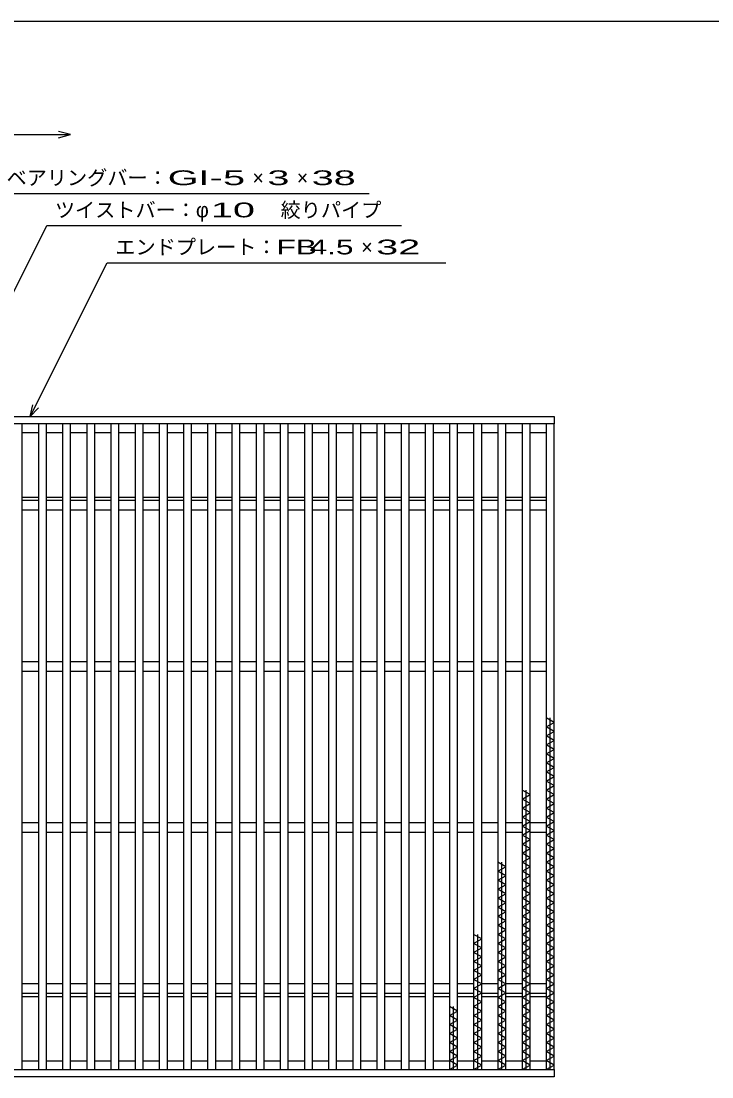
# Model space of a CAD drawing. Units: millimetres, scale not verified. Extents: x -910 to 866, y -641 to 527.
# Drawn here: x -542 to -113, y -129 to 527 of the extents above; entities that cross this region are included whole.
import ezdxf
from ezdxf.enums import TextEntityAlignment as Align

# ---------------------------------------------------------------- set-up
doc = ezdxf.new("R2010")
doc.units = ezdxf.units.MM
doc.header["$LTSCALE"] = 5
for name, color, linetype, lineweight in [('0_2', 150, 'Continuous', 25), ('16', 3, 'Continuous', 25), ('22', 4, 'Continuous', 25)]:
    doc.layers.add(name, color=color, linetype=linetype, lineweight=lineweight)
doc.styles.add('ベクトル', font='')
doc.styles.get('ベクトル').set_extended_font_data('ベクトル')

msp = doc.modelspace()

# ---------------------------------------------------------------- linework, layer by layer
at = {"layer": '0_2'}
msp.add_line((-864.5, 526.75), (865.5, 526.75), dxfattribs=at)
at = {"layer": '16'}
for p, q in [((-711, 281.25), (-211, 281.25)), ((-211, 276.75), (-711, 276.75)), ((-541, 276.75), (-546, 276.75)), ((-541, -124.25), (-541, 276.75)), ((-531, 276.75), (-531, -124.25)), ((-526, 276.75), (-531, 276.75)), ((-526, -124.25), (-526, 276.75)), ((-516, 276.75), (-516, -124.25)), ((-511, 276.75), (-516, 276.75)), ((-511, -124.25), (-511, 276.75)), ((-501, 276.75), (-501, -124.25)), ((-496, 276.75), (-501, 276.75)), ((-496, -124.25), (-496, 276.75)), ((-486, 276.75), (-486, -124.25)), ((-481, 276.75), (-486, 276.75)), ((-481, -124.25), (-481, 276.75)), ((-471, 276.75), (-471, -124.25)), ((-466, 276.75), (-471, 276.75)), ((-466, -124.25), (-466, 276.75)), ((-456, 276.75), (-456, -124.25)), ((-451, 276.75), (-456, 276.75)), ((-451, -124.25), (-451, 276.75)), ((-441, 276.75), (-441, -124.25)), ((-436, 276.75), (-441, 276.75)), ((-436, -124.25), (-436, 276.75)), ((-426, 276.75), (-426, -124.25)), ((-421, 276.75), (-426, 276.75)), ((-421, -124.25), (-421, 276.75)), ((-411, 276.75), (-411, -124.25)), ((-406, 276.75), (-411, 276.75)), ((-406, -124.25), (-406, 276.75)), ((-396, 276.75), (-396, -124.25)), ((-391, 276.75), (-396, 276.75)), ((-391, -124.25), (-391, 276.75)), ((-381, 276.75), (-381, -124.25)), ((-376, 276.75), (-381, 276.75)), ((-376, -124.25), (-376, 276.75)), ((-366, 276.75), (-366, -124.25)), ((-361, 276.75), (-366, 276.75)), ((-361, -124.25), (-361, 276.75)), ((-351, 276.75), (-351, -124.25)), ((-346, 276.75), (-351, 276.75)), ((-346, -124.25), (-346, 276.75)), ((-336, 276.75), (-336, -124.25)), ((-331, 276.75), (-336, 276.75)), ((-331, -124.25), (-331, 276.75)), ((-321, 276.75), (-321, -124.25)), ((-316, 276.75), (-321, 276.75)), ((-316, -124.25), (-316, 276.75)), ((-306, 276.75), (-306, -124.25)), ((-301, 276.75), (-306, 276.75)), ((-301, -124.25), (-301, 276.75)), ((-291, 276.75), (-291, -124.25)), ((-286, 276.75), (-291, 276.75)), ((-286, -124.25), (-286, 276.75)), ((-276, 276.75), (-276, -124.25)), ((-271, 276.75), (-276, 276.75)), ((-271, -124.25), (-271, 276.75)), ((-261, 276.75), (-261, -124.25)), ((-256, 276.75), (-261, 276.75)), ((-256, -124.25), (-256, 276.75)), ((-246, 276.75), (-246, -124.25)), ((-241, 276.75), (-246, 276.75)), ((-241, -124.25), (-241, 276.75)), ((-231, 276.75), (-231, -124.25)), ((-226, 276.75), (-231, 276.75)), ((-226, -124.25), (-226, 276.75)), ((-216, 276.75), (-216, -124.25)), ((-211, 276.75), (-216, 276.75)), ((-211, 281.25), (-211, 276.75)), ((-211, -124.25), (-211, 276.75)), ((-541, 271.25), (-531, 271.25)), ((-526, 271.25), (-516, 271.25)), ((-511, 271.25), (-501, 271.25)), ((-496, 271.25), (-486, 271.25)), ((-481, 271.25), (-471, 271.25)), ((-466, 271.25), (-456, 271.25)), ((-451, 271.25), (-441, 271.25)), ((-436, 271.25), (-426, 271.25)), ((-421, 271.25), (-411, 271.25)), ((-406, 271.25), (-396, 271.25)), ((-391, 271.25), (-381, 271.25)), ((-376, 271.25), (-366, 271.25)), ((-361, 271.25), (-351, 271.25)), ((-346, 271.25), (-336, 271.25)), ((-331, 271.25), (-321, 271.25)), ((-316, 271.25), (-306, 271.25)), ((-301, 271.25), (-291, 271.25)), ((-286, 271.25), (-276, 271.25)), ((-271, 271.25), (-261, 271.25)), ((-256, 271.25), (-246, 271.25)), ((-241, 271.25), (-231, 271.25)), ((-226, 271.25), (-216, 271.25)), ((-541, 231.25), (-531, 231.25)), ((-526, 231.25), (-516, 231.25)), ((-511, 231.25), (-501, 231.25)), ((-496, 231.25), (-486, 231.25)), ((-481, 231.25), (-471, 231.25)), ((-466, 231.25), (-456, 231.25)), ((-451, 231.25), (-441, 231.25)), ((-436, 231.25), (-426, 231.25)), ((-421, 231.25), (-411, 231.25)), ((-406, 231.25), (-396, 231.25)), ((-391, 231.25), (-381, 231.25)), ((-376, 231.25), (-366, 231.25)), ((-361, 231.25), (-351, 231.25)), ((-346, 231.25), (-336, 231.25)), ((-331, 231.25), (-321, 231.25)), ((-316, 231.25), (-306, 231.25)), ((-301, 231.25), (-291, 231.25)), ((-286, 231.25), (-276, 231.25)), ((-271, 231.25), (-261, 231.25)), ((-256, 231.25), (-246, 231.25)), ((-241, 231.25), (-231, 231.25)), ((-226, 231.25), (-216, 231.25)), ((-541, 229.25), (-531, 229.25)), ((-541, 223.25), (-531, 223.25)), ((-526, 229.25), (-516, 229.25)), ((-526, 223.25), (-516, 223.25)), ((-511, 229.25), (-501, 229.25)), ((-511, 223.25), (-501, 223.25)), ((-496, 229.25), (-486, 229.25)), ((-496, 223.25), (-486, 223.25)), ((-481, 229.25), (-471, 229.25)), ((-481, 223.25), (-471, 223.25)), ((-466, 229.25), (-456, 229.25)), ((-466, 223.25), (-456, 223.25)), ((-451, 229.25), (-441, 229.25)), ((-451, 223.25), (-441, 223.25)), ((-436, 229.25), (-426, 229.25)), ((-436, 223.25), (-426, 223.25)), ((-421, 229.25), (-411, 229.25)), ((-421, 223.25), (-411, 223.25)), ((-406, 229.25), (-396, 229.25)), ((-406, 223.25), (-396, 223.25)), ((-391, 229.25), (-381, 229.25)), ((-391, 223.25), (-381, 223.25)), ((-376, 229.25), (-366, 229.25)), ((-376, 223.25), (-366, 223.25)), ((-361, 229.25), (-351, 229.25)), ((-361, 223.25), (-351, 223.25)), ((-346, 229.25), (-336, 229.25)), ((-346, 223.25), (-336, 223.25)), ((-331, 229.25), (-321, 229.25)), ((-331, 223.25), (-321, 223.25)), ((-316, 229.25), (-306, 229.25)), ((-316, 223.25), (-306, 223.25)), ((-301, 229.25), (-291, 229.25)), ((-301, 223.25), (-291, 223.25)), ((-286, 229.25), (-276, 229.25)), ((-286, 223.25), (-276, 223.25)), ((-271, 229.25), (-261, 229.25)), ((-271, 223.25), (-261, 223.25)), ((-256, 229.25), (-246, 229.25)), ((-256, 223.25), (-246, 223.25)), ((-241, 229.25), (-231, 229.25)), ((-241, 223.25), (-231, 223.25)), ((-226, 229.25), (-216, 229.25)), ((-226, 223.25), (-216, 223.25)), ((-541, 129.25), (-531, 129.25)), ((-526, 129.25), (-516, 129.25)), ((-511, 129.25), (-501, 129.25)), ((-496, 129.25), (-486, 129.25)), ((-481, 129.25), (-471, 129.25)), ((-466, 129.25), (-456, 129.25)), ((-451, 129.25), (-441, 129.25)), ((-436, 129.25), (-426, 129.25)), ((-421, 129.25), (-411, 129.25)), ((-406, 129.25), (-396, 129.25)), ((-391, 129.25), (-381, 129.25)), ((-376, 129.25), (-366, 129.25)), ((-361, 129.25), (-351, 129.25)), ((-346, 129.25), (-336, 129.25)), ((-331, 129.25), (-321, 129.25)), ((-316, 129.25), (-306, 129.25)), ((-301, 129.25), (-291, 129.25)), ((-286, 129.25), (-276, 129.25)), ((-271, 129.25), (-261, 129.25)), ((-256, 129.25), (-246, 129.25)), ((-241, 129.25), (-231, 129.25)), ((-226, 129.25), (-216, 129.25)), ((-541, 123.25), (-531, 123.25)), ((-526, 123.25), (-516, 123.25)), ((-511, 123.25), (-501, 123.25)), ((-496, 123.25), (-486, 123.25)), ((-481, 123.25), (-471, 123.25)), ((-466, 123.25), (-456, 123.25)), ((-451, 123.25), (-441, 123.25)), ((-436, 123.25), (-426, 123.25)), ((-421, 123.25), (-411, 123.25)), ((-406, 123.25), (-396, 123.25)), ((-391, 123.25), (-381, 123.25)), ((-376, 123.25), (-366, 123.25)), ((-361, 123.25), (-351, 123.25)), ((-346, 123.25), (-336, 123.25)), ((-331, 123.25), (-321, 123.25)), ((-316, 123.25), (-306, 123.25)), ((-301, 123.25), (-291, 123.25)), ((-286, 123.25), (-276, 123.25)), ((-271, 123.25), (-261, 123.25)), ((-256, 123.25), (-246, 123.25)), ((-241, 123.25), (-231, 123.25)), ((-226, 123.25), (-216, 123.25)), ((-211, 91.35), (-216, 94.15)), ((-213.5, -124.25), (-213.5, 94.15)), ((-216, 88.55), (-211, 91.35)), ((-211, 85.75), (-216, 88.55)), ((-216, 82.95), (-211, 85.75)), ((-211, 80.15), (-216, 82.95)), ((-216, 77.35), (-211, 80.15)), ((-211, 74.55), (-216, 77.35)), ((-216, 71.75), (-211, 74.55)), ((-211, 68.95), (-216, 71.75)), ((-216, 66.15), (-211, 68.95)), ((-211, 63.35), (-216, 66.15)), ((-216, 60.55), (-211, 63.35)), ((-211, 57.75), (-216, 60.55)), ((-216, 54.95), (-211, 57.75)), ((-211, 52.15), (-216, 54.95)), ((-226, 46.55), (-231, 49.35)), ((-231, 43.75), (-226, 46.55)), ((-228.5, -124.25), (-228.5, 49.35)), ((-216, 49.35), (-211, 52.15)), ((-211, 46.55), (-216, 49.35)), ((-216, 43.75), (-211, 46.55)), ((-226, 40.95), (-231, 43.75)), ((-231, 38.15), (-226, 40.95)), ((-211, 40.95), (-216, 43.75)), ((-216, 38.15), (-211, 40.95)), ((-226, 35.35), (-231, 38.15)), ((-231, 32.55), (-226, 35.35)), ((-211, 35.35), (-216, 38.15)), ((-216, 32.55), (-211, 35.35)), ((-541, 29.25), (-531, 29.25)), ((-526, 29.25), (-516, 29.25)), ((-511, 29.25), (-501, 29.25)), ((-496, 29.25), (-486, 29.25)), ((-481, 29.25), (-471, 29.25)), ((-466, 29.25), (-456, 29.25)), ((-451, 29.25), (-441, 29.25)), ((-436, 29.25), (-426, 29.25)), ((-421, 29.25), (-411, 29.25)), ((-406, 29.25), (-396, 29.25)), ((-391, 29.25), (-381, 29.25)), ((-376, 29.25), (-366, 29.25)), ((-361, 29.25), (-351, 29.25)), ((-346, 29.25), (-336, 29.25)), ((-331, 29.25), (-321, 29.25)), ((-316, 29.25), (-306, 29.25)), ((-301, 29.25), (-291, 29.25)), ((-286, 29.25), (-276, 29.25)), ((-271, 29.25), (-261, 29.25)), ((-256, 29.25), (-246, 29.25)), ((-241, 29.25), (-231, 29.25)), ((-226, 29.75), (-231, 32.55)), ((-231, 26.95), (-226, 29.75)), ((-226, 24.15), (-231, 26.95)), ((-226, 29.25), (-216, 29.25)), ((-211, 29.75), (-216, 32.55)), ((-216, 26.95), (-211, 29.75)), ((-211, 24.15), (-216, 26.95)), ((-541, 23.25), (-531, 23.25)), ((-526, 23.25), (-516, 23.25)), ((-511, 23.25), (-501, 23.25)), ((-496, 23.25), (-486, 23.25)), ((-481, 23.25), (-471, 23.25)), ((-466, 23.25), (-456, 23.25)), ((-451, 23.25), (-441, 23.25)), ((-436, 23.25), (-426, 23.25)), ((-421, 23.25), (-411, 23.25)), ((-406, 23.25), (-396, 23.25)), ((-391, 23.25), (-381, 23.25)), ((-376, 23.25), (-366, 23.25)), ((-361, 23.25), (-351, 23.25)), ((-346, 23.25), (-336, 23.25)), ((-331, 23.25), (-321, 23.25)), ((-316, 23.25), (-306, 23.25)), ((-301, 23.25), (-291, 23.25)), ((-286, 23.25), (-276, 23.25)), ((-271, 23.25), (-261, 23.25)), ((-256, 23.25), (-246, 23.25)), ((-241, 23.25), (-231, 23.25)), ((-231, 21.35), (-226, 24.15)), ((-226, 18.55), (-231, 21.35)), ((-226, 23.25), (-216, 23.25)), ((-216, 21.35), (-211, 24.15)), ((-211, 18.55), (-216, 21.35)), ((-231, 15.75), (-226, 18.55)), ((-226, 12.95), (-231, 15.75)), ((-216, 15.75), (-211, 18.55)), ((-211, 12.95), (-216, 15.75)), ((-231, 10.15), (-226, 12.95)), ((-226, 7.35), (-231, 10.15)), ((-231, 4.55), (-226, 7.35)), ((-216, 10.15), (-211, 12.95)), ((-211, 7.35), (-216, 10.15)), ((-216, 4.55), (-211, 7.35)), ((-241, 1.75), (-246, 4.55)), ((-246, -1.05), (-241, 1.75)), ((-243.5, -124.25), (-243.5, 4.55)), ((-226, 1.75), (-231, 4.55)), ((-231, -1.05), (-226, 1.75)), ((-211, 1.75), (-216, 4.55)), ((-216, -1.05), (-211, 1.75)), ((-241, -3.85), (-246, -1.05)), ((-246, -6.65), (-241, -3.85)), ((-226, -3.85), (-231, -1.05)), ((-231, -6.65), (-226, -3.85)), ((-211, -3.85), (-216, -1.05)), ((-216, -6.65), (-211, -3.85)), ((-241, -9.45), (-246, -6.65)), ((-246, -12.25), (-241, -9.45)), ((-241, -15.05), (-246, -12.25)), ((-226, -9.45), (-231, -6.65)), ((-231, -12.25), (-226, -9.45)), ((-226, -15.05), (-231, -12.25)), ((-211, -9.45), (-216, -6.65)), ((-216, -12.25), (-211, -9.45)), ((-211, -15.05), (-216, -12.25)), ((-246, -17.85), (-241, -15.05)), ((-241, -20.65), (-246, -17.85)), ((-231, -17.85), (-226, -15.05)), ((-226, -20.65), (-231, -17.85)), ((-216, -17.85), (-211, -15.05)), ((-211, -20.65), (-216, -17.85)), ((-246, -23.45), (-241, -20.65)), ((-241, -26.25), (-246, -23.45)), ((-231, -23.45), (-226, -20.65)), ((-226, -26.25), (-231, -23.45)), ((-216, -23.45), (-211, -20.65)), ((-211, -26.25), (-216, -23.45)), ((-246, -29.05), (-241, -26.25)), ((-241, -31.85), (-246, -29.05)), ((-246, -34.65), (-241, -31.85)), ((-231, -29.05), (-226, -26.25)), ((-226, -31.85), (-231, -29.05)), ((-231, -34.65), (-226, -31.85)), ((-216, -29.05), (-211, -26.25)), ((-211, -31.85), (-216, -29.05)), ((-216, -34.65), (-211, -31.85)), ((-241, -37.45), (-246, -34.65)), ((-246, -40.25), (-241, -37.45)), ((-226, -37.45), (-231, -34.65)), ((-231, -40.25), (-226, -37.45)), ((-211, -37.45), (-216, -34.65)), ((-216, -40.25), (-211, -37.45)), ((-256, -43.05), (-261, -40.25)), ((-261, -45.85), (-256, -43.05)), ((-256, -48.65), (-261, -45.85)), ((-258.5, -124.25), (-258.5, -40.25)), ((-241, -43.05), (-246, -40.25)), ((-246, -45.85), (-241, -43.05)), ((-241, -48.65), (-246, -45.85)), ((-226, -43.05), (-231, -40.25)), ((-231, -45.85), (-226, -43.05)), ((-226, -48.65), (-231, -45.85)), ((-211, -43.05), (-216, -40.25)), ((-216, -45.85), (-211, -43.05)), ((-211, -48.65), (-216, -45.85)), ((-261, -51.45), (-256, -48.65)), ((-256, -54.25), (-261, -51.45)), ((-246, -51.45), (-241, -48.65)), ((-241, -54.25), (-246, -51.45)), ((-231, -51.45), (-226, -48.65)), ((-226, -54.25), (-231, -51.45)), ((-216, -51.45), (-211, -48.65)), ((-211, -54.25), (-216, -51.45)), ((-261, -57.05), (-256, -54.25)), ((-256, -59.85), (-261, -57.05)), ((-246, -57.05), (-241, -54.25)), ((-241, -59.85), (-246, -57.05)), ((-231, -57.05), (-226, -54.25)), ((-226, -59.85), (-231, -57.05)), ((-216, -57.05), (-211, -54.25)), ((-211, -59.85), (-216, -57.05)), ((-261, -62.65), (-256, -59.85)), ((-256, -65.45), (-261, -62.65)), ((-261, -68.25), (-256, -65.45)), ((-246, -62.65), (-241, -59.85)), ((-241, -65.45), (-246, -62.65)), ((-246, -68.25), (-241, -65.45)), ((-231, -62.65), (-226, -59.85)), ((-226, -65.45), (-231, -62.65)), ((-231, -68.25), (-226, -65.45)), ((-216, -62.65), (-211, -59.85)), ((-211, -65.45), (-216, -62.65)), ((-216, -68.25), (-211, -65.45)), ((-541, -70.75), (-531, -70.75)), ((-526, -70.75), (-516, -70.75)), ((-511, -70.75), (-501, -70.75)), ((-496, -70.75), (-486, -70.75)), ((-481, -70.75), (-471, -70.75)), ((-466, -70.75), (-456, -70.75)), ((-451, -70.75), (-441, -70.75)), ((-436, -70.75), (-426, -70.75)), ((-421, -70.75), (-411, -70.75)), ((-406, -70.75), (-396, -70.75)), ((-391, -70.75), (-381, -70.75)), ((-376, -70.75), (-366, -70.75)), ((-361, -70.75), (-351, -70.75)), ((-346, -70.75), (-336, -70.75)), ((-331, -70.75), (-321, -70.75)), ((-316, -70.75), (-306, -70.75)), ((-301, -70.75), (-291, -70.75)), ((-286, -70.75), (-276, -70.75)), ((-271, -70.75), (-261, -70.75)), ((-256, -71.05), (-261, -68.25)), ((-261, -73.85), (-256, -71.05)), ((-256, -70.75), (-246, -70.75)), ((-241, -71.05), (-246, -68.25)), ((-246, -73.85), (-241, -71.05)), ((-241, -70.75), (-231, -70.75)), ((-226, -71.05), (-231, -68.25)), ((-231, -73.85), (-226, -71.05)), ((-226, -70.75), (-216, -70.75)), ((-211, -71.05), (-216, -68.25)), ((-216, -73.85), (-211, -71.05)), ((-541, -76.75), (-531, -76.75)), ((-526, -76.75), (-516, -76.75)), ((-511, -76.75), (-501, -76.75)), ((-496, -76.75), (-486, -76.75)), ((-481, -76.75), (-471, -76.75)), ((-466, -76.75), (-456, -76.75)), ((-451, -76.75), (-441, -76.75)), ((-436, -76.75), (-426, -76.75)), ((-421, -76.75), (-411, -76.75)), ((-406, -76.75), (-396, -76.75)), ((-391, -76.75), (-381, -76.75)), ((-376, -76.75), (-366, -76.75)), ((-361, -76.75), (-351, -76.75)), ((-346, -76.75), (-336, -76.75)), ((-331, -76.75), (-321, -76.75)), ((-316, -76.75), (-306, -76.75)), ((-301, -76.75), (-291, -76.75)), ((-286, -76.75), (-276, -76.75)), ((-271, -76.75), (-261, -76.75)), ((-256, -76.65), (-261, -73.85)), ((-261, -79.45), (-256, -76.65)), ((-256, -76.75), (-246, -76.75)), ((-241, -76.65), (-246, -73.85)), ((-246, -79.45), (-241, -76.65)), ((-241, -76.75), (-231, -76.75)), ((-226, -76.65), (-231, -73.85)), ((-231, -79.45), (-226, -76.65)), ((-226, -76.75), (-216, -76.75)), ((-211, -76.65), (-216, -73.85)), ((-216, -79.45), (-211, -76.65)), ((-541, -78.75), (-531, -78.75)), ((-526, -78.75), (-516, -78.75)), ((-511, -78.75), (-501, -78.75)), ((-496, -78.75), (-486, -78.75)), ((-481, -78.75), (-471, -78.75)), ((-466, -78.75), (-456, -78.75)), ((-451, -78.75), (-441, -78.75)), ((-436, -78.75), (-426, -78.75)), ((-421, -78.75), (-411, -78.75)), ((-406, -78.75), (-396, -78.75)), ((-391, -78.75), (-381, -78.75)), ((-376, -78.75), (-366, -78.75)), ((-361, -78.75), (-351, -78.75)), ((-346, -78.75), (-336, -78.75)), ((-331, -78.75), (-321, -78.75)), ((-316, -78.75), (-306, -78.75)), ((-301, -78.75), (-291, -78.75)), ((-286, -78.75), (-276, -78.75)), ((-271, -87.85), (-276, -85.05)), ((-273.5, -124.25), (-273.5, -85.05)), ((-271, -78.75), (-261, -78.75)), ((-256, -82.25), (-261, -79.45)), ((-261, -85.05), (-256, -82.25)), ((-256, -87.85), (-261, -85.05)), ((-256, -78.75), (-246, -78.75)), ((-241, -82.25), (-246, -79.45)), ((-246, -85.05), (-241, -82.25)), ((-241, -87.85), (-246, -85.05)), ((-241, -78.75), (-231, -78.75)), ((-226, -82.25), (-231, -79.45)), ((-231, -85.05), (-226, -82.25)), ((-226, -87.85), (-231, -85.05)), ((-226, -78.75), (-216, -78.75)), ((-211, -82.25), (-216, -79.45)), ((-216, -85.05), (-211, -82.25)), ((-211, -87.85), (-216, -85.05)), ((-276, -90.65), (-271, -87.85)), ((-271, -93.45), (-276, -90.65)), ((-261, -90.65), (-256, -87.85)), ((-256, -93.45), (-261, -90.65)), ((-246, -90.65), (-241, -87.85)), ((-241, -93.45), (-246, -90.65)), ((-231, -90.65), (-226, -87.85)), ((-226, -93.45), (-231, -90.65)), ((-216, -90.65), (-211, -87.85)), ((-211, -93.45), (-216, -90.65)), ((-276, -96.25), (-271, -93.45)), ((-271, -99.05), (-276, -96.25)), ((-261, -96.25), (-256, -93.45)), ((-256, -99.05), (-261, -96.25)), ((-246, -96.25), (-241, -93.45)), ((-241, -99.05), (-246, -96.25)), ((-231, -96.25), (-226, -93.45)), ((-226, -99.05), (-231, -96.25)), ((-216, -96.25), (-211, -93.45)), ((-211, -99.05), (-216, -96.25)), ((-276, -101.85), (-271, -99.05)), ((-271, -104.65), (-276, -101.85)), ((-276, -107.45), (-271, -104.65)), ((-261, -101.85), (-256, -99.05)), ((-256, -104.65), (-261, -101.85)), ((-261, -107.45), (-256, -104.65)), ((-246, -101.85), (-241, -99.05)), ((-241, -104.65), (-246, -101.85)), ((-246, -107.45), (-241, -104.65)), ((-231, -101.85), (-226, -99.05)), ((-226, -104.65), (-231, -101.85)), ((-231, -107.45), (-226, -104.65)), ((-216, -101.85), (-211, -99.05)), ((-211, -104.65), (-216, -101.85)), ((-216, -107.45), (-211, -104.65)), ((-271, -110.25), (-276, -107.45)), ((-276, -113.05), (-271, -110.25)), ((-256, -110.25), (-261, -107.45)), ((-261, -113.05), (-256, -110.25)), ((-241, -110.25), (-246, -107.45)), ((-246, -113.05), (-241, -110.25)), ((-226, -110.25), (-231, -107.45)), ((-231, -113.05), (-226, -110.25)), ((-211, -110.25), (-216, -107.45)), ((-216, -113.05), (-211, -110.25)), ((-271, -115.85), (-276, -113.05)), ((-276, -118.65), (-271, -115.85)), ((-256, -115.85), (-261, -113.05)), ((-261, -118.65), (-256, -115.85)), ((-241, -115.85), (-246, -113.05)), ((-246, -118.65), (-241, -115.85)), ((-226, -115.85), (-231, -113.05)), ((-231, -118.65), (-226, -115.85)), ((-211, -115.85), (-216, -113.05)), ((-216, -118.65), (-211, -115.85)), ((-711, -124.25), (-211, -124.25)), ((-546, -124.25), (-541, -124.25)), ((-541, -118.75), (-531, -118.75)), ((-531, -124.25), (-526, -124.25)), ((-526, -118.75), (-516, -118.75)), ((-516, -124.25), (-511, -124.25)), ((-511, -118.75), (-501, -118.75)), ((-501, -124.25), (-496, -124.25)), ((-496, -118.75), (-486, -118.75)), ((-486, -124.25), (-481, -124.25)), ((-481, -118.75), (-471, -118.75)), ((-471, -124.25), (-466, -124.25)), ((-466, -118.75), (-456, -118.75)), ((-456, -124.25), (-451, -124.25)), ((-451, -118.75), (-441, -118.75)), ((-441, -124.25), (-436, -124.25)), ((-436, -118.75), (-426, -118.75)), ((-426, -124.25), (-421, -124.25)), ((-421, -118.75), (-411, -118.75)), ((-411, -124.25), (-406, -124.25)), ((-406, -118.75), (-396, -118.75)), ((-396, -124.25), (-391, -124.25)), ((-391, -118.75), (-381, -118.75)), ((-381, -124.25), (-376, -124.25)), ((-376, -118.75), (-366, -118.75)), ((-366, -124.25), (-361, -124.25)), ((-361, -118.75), (-351, -118.75)), ((-351, -124.25), (-346, -124.25)), ((-346, -118.75), (-336, -118.75)), ((-336, -124.25), (-331, -124.25)), ((-331, -118.75), (-321, -118.75)), ((-321, -124.25), (-316, -124.25)), ((-316, -118.75), (-306, -118.75)), ((-306, -124.25), (-301, -124.25)), ((-301, -118.75), (-291, -118.75)), ((-291, -124.25), (-286, -124.25)), ((-286, -118.75), (-276, -118.75)), ((-271, -121.45), (-276, -118.65)), ((-276, -124.25), (-271, -121.45)), ((-276, -124.25), (-271, -124.25)), ((-271, -118.75), (-261, -118.75)), ((-256, -121.45), (-261, -118.65)), ((-261, -124.25), (-256, -121.45)), ((-261, -124.25), (-256, -124.25)), ((-256, -118.75), (-246, -118.75)), ((-241, -121.45), (-246, -118.65)), ((-246, -124.25), (-241, -121.45)), ((-246, -124.25), (-241, -124.25)), ((-241, -118.75), (-231, -118.75)), ((-226, -121.45), (-231, -118.65)), ((-231, -124.25), (-226, -121.45)), ((-231, -124.25), (-226, -124.25)), ((-226, -118.75), (-216, -118.75)), ((-211, -121.45), (-216, -118.65)), ((-216, -124.25), (-211, -121.45)), ((-216, -124.25), (-211, -124.25)), ((-211, -124.25), (-211, -128.75)), ((-211, -128.75), (-711, -128.75))]:
    msp.add_line(p, q, dxfattribs=at)
at = {"layer": '22'}
for p, q in [((-661, 456.25), (-511, 456.25)), ((-511, 456.25), (-518.5, 458.25)), ((-518.5, 454.25), (-511, 456.25)), ((-555.75, 419.75), (-325.75, 419.75)), ((-611, 229.25), (-525.75, 399.75)), ((-525.75, 399.75), (-305.75, 399.75)), ((-536, 281.25), (-488.25, 376.75)), ((-488.25, 376.75), (-278.25, 376.75)), ((-536, 281.25), (-534.5, 288.55)), ((-536, 281.25), (-531, 286.75))]:
    msp.add_line(p, q, dxfattribs=at)

# ---------------------------------------------------------------- texts
at = {"layer": '22', "color": 2, "style": 'ベクトル'}
for s, height, p in [('ベアリングバー：', 9.164, (-550.75, 429.5)), ('×', 9.16, (-398.25, 429.5)), ('×', 9.16, (-370.75, 429.5)), ('ツイストバー：', 9.164, (-520.75, 409.5)), ('絞りパイプ', 9.164, (-380.75, 409.5)), ('φ', 9.16, (-433.25, 409.5)), ('エンドプレート：', 9.164, (-483.25, 386.5)), ('×', 9.16, (-330.75, 386.5))]:
    msp.add_text(s, height=height, dxfattribs=at).set_placement(p, align=Align.MIDDLE_LEFT)
for s, width, p in [('GI-', 2, (-450.75, 429.5)), (' 5 ', 2, (-423.25, 429.5)), (' 3 ', 2, (-395.75, 429.5)), (' 38 ', 2, (-368.25, 429.5)), (' 10 ', 2, (-430.75, 409.5)), ('FB', 1.6, (-383.25, 386.5)), (' 4.5 ', 1.6, (-368.25, 386.5)), (' 32 ', 2, (-328.25, 386.5))]:
    msp.add_text(s, height=9.164, dxfattribs=dict(at, width=width)).set_placement(p, align=Align.MIDDLE_LEFT)

doc.saveas('drawing.dxf')
